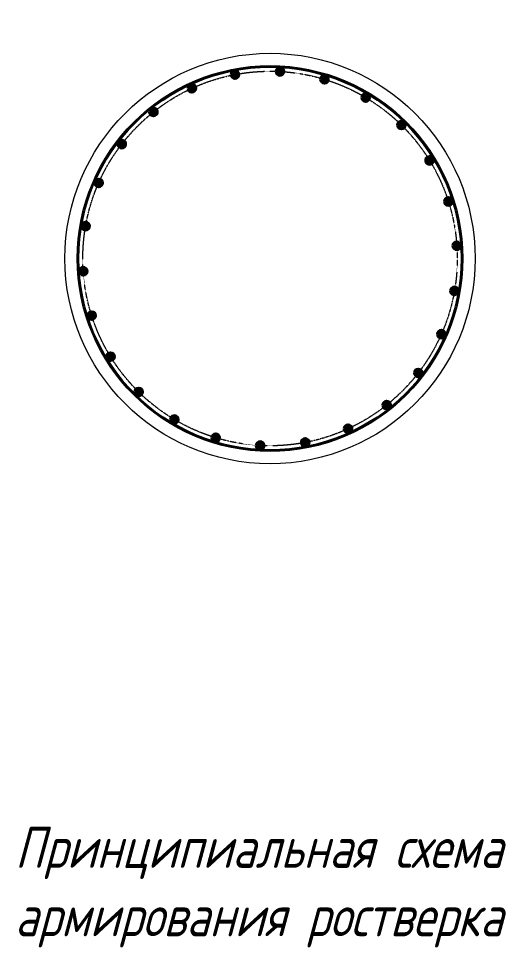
# Model space of a CAD drawing. Header units: millimetres. Extents: x 263685 to 14136308, y -2404013 to 2433772.
# Drawn here: x 7191664 to 7193462, y 778135 to 781530 of the extents above; entities that cross this region are included whole.
import ezdxf

# ---------------------------------------------------------------- set-up
doc = ezdxf.new("R2010")
doc.units = ezdxf.units.MM
doc.linetypes.add('осевая', pattern=[2, 1.25, -0.25, 0.25, -0.25])
for name, color, linetype, lineweight in [('Арматура', 1, 'Continuous', 40), ('ИС_Ось', 3, 'осевая', 18), ('ИС_Размер', 3, 'Continuous', 18), ('ИС_ТаБл', 5, 'Continuous', 35), ('ИС_Текст', 4, 'Continuous', 18), ('ИС_Тонкая', 3, 'Continuous', 18)]:
    doc.layers.add(name, color=color, linetype=linetype, lineweight=lineweight)
doc.styles.add('ISOCPEUR', font='isocpeur.ttf', dxfattribs={"width": 0.8, "oblique": 15, "height": 2.5})

# ---------------------------------------------------------------- blocks, each defined once
blk = doc.blocks.new('*U1951')
h = blk.add_hatch(color=256)
h.dxf.hatch_style = 1
h.paths.add_polyline_path([(-14, 0, 1), (14, 0, 1)])
blk.add_circle((0, 0), 14)
at = {"layer": 'Defpoints'}
for radius in [15.5, 3]:
    blk.add_circle((0, 0), radius, dxfattribs=at)
blk = doc.blocks.new('*U2066')
at = {"layer": 'Арматура', "xscale": -1}
blk.add_blockref('*U1951', (74.75, 72.75), dxfattribs=at)
blk = doc.blocks.new('*U2065')
at = {"layer": 'ИС_Размер', "color": 0, "linetype": 'ByBlock', "lineweight": -2, "transparency": 16777216}
for p, rotation in [((25440.7, 24416), 96.92307692307674), ((25587.7, 24398.5), 83.07692307692292), ((25293.8, 24397.9), 110.7692307692306), ((25726.2, 24346.3), 69.23076923076906), ((25155.5, 24345.1), 124.6153846153843), ((25848.3, 24262.4), 55.38461538461525), ((25033.8, 24260.8), 138.4615384615381), ((25946.7, 24151.8), 41.53846153846145), ((24935.9, 24149.7), 152.3076923076919), ((26015.7, 24020.9), 27.69230769230764), ((24867.4, 24018.5), 166.1538461538458), ((26051.4, 23877.2), 13.8461538461538), ((24832.3, 23874.7), 180), ((24832.6, 23726.7), 193.8461538461532), ((26016.6, 23585.4), 346.1538461538454), ((24868.3, 23583), 207.6923076923072), ((25948.1, 23454.2), 332.3076923076915), ((24937.4, 23452.1), 221.538461538461), ((25850.2, 23343.2), 318.4615384615376), ((25035.8, 23341.5), 235.3846153846148), ((25728.5, 23258.8), 304.6153846153838), ((25157.8, 23257.6), 249.2307692307686), ((25590.2, 23206), 290.7692307692299), ((25296.3, 23205.4), 263.0769230769225), ((25443.3, 23187.9), 276.9230769230762)]:
    blk.add_blockref('*U2066', p, dxfattribs=dict(at, rotation=rotation))
blk.add_blockref('*U2066', (26051.8, 23729.2), dxfattribs=at)

msp = doc.modelspace()

# ---------------------------------------------------------------- linework, layer by layer
at = {"layer": 'Defpoints'}
msp.add_circle((7192583.324, 780652.9908), 700, dxfattribs=at)
at = {"layer": 'ИС_Ось', "ltscale": 0.25}
msp.add_circle((7192583.324, 780652.9908), 684.5, dxfattribs=at)
at = {"layer": 'ИС_Текст'}
msp.add_circle((7192583.324, 780652.9908), 705, dxfattribs=at)
at = {"layer": 'ИС_Тонкая'}
msp.add_circle((7192583.324, 780652.9908), 750, dxfattribs=at)

# ---------------------------------------------------------------- block references
at = {"layer": 'ИС_Размер', "rotation": 197.7384996061452}
msp.add_blockref('*U2065', (7209563.9207, 811074.8305), dxfattribs=at)

# ---------------------------------------------------------------- texts
at = {"layer": 'ИС_ТаБл', "color": 1, "insert": (7192542.5577, 778355.648), "char_height": 300, "width": 2415.530627, "attachment_point": 5, "style": 'ISOCPEUR'}
msp.add_mtext('\\pxsm1;{\\H0.5x;Принципиальная схема армирования ростверка}', dxfattribs=at)

doc.saveas('drawing.dxf')
